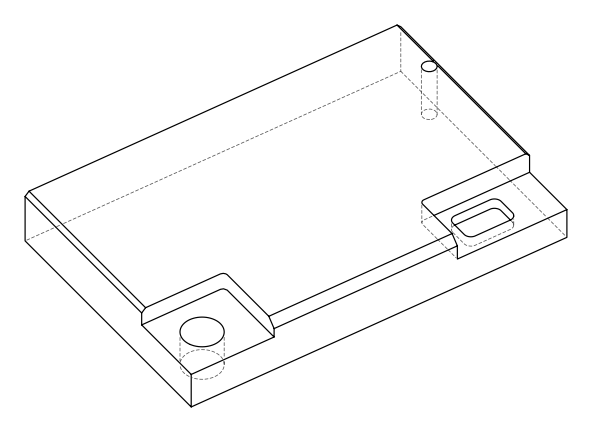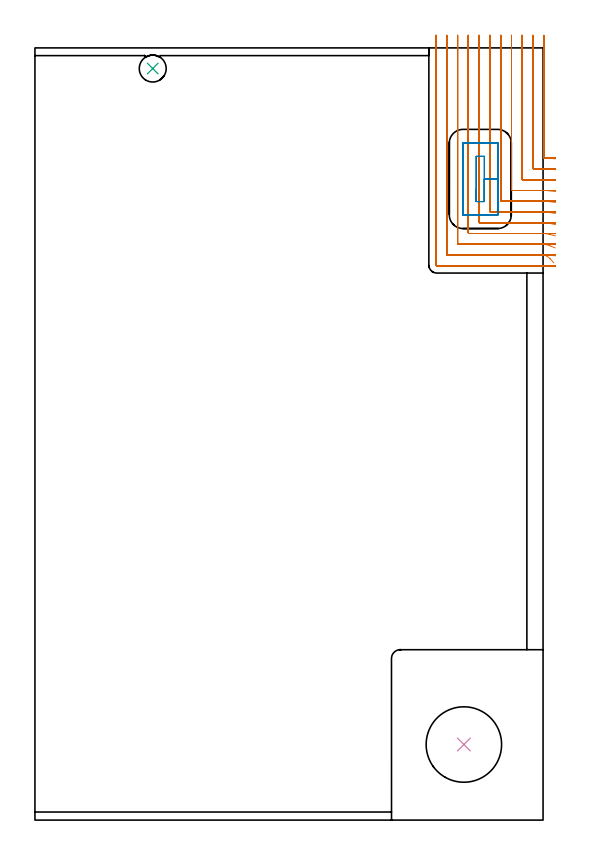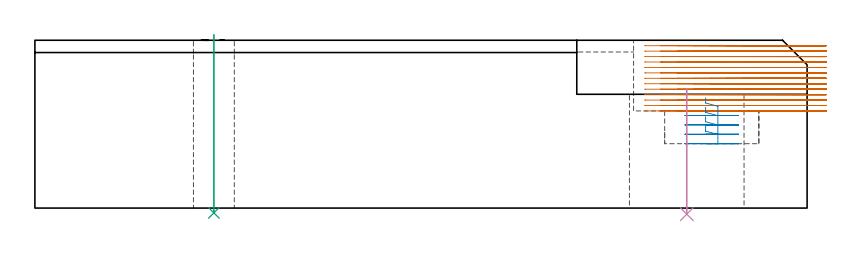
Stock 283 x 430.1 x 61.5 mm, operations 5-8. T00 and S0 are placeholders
(PLAN: 8 operations, 4 tool changes, 92.5 min)
(1 AREA_MILL | FG_CHAMFER_SURFACE | UGT0205_001 | 3.35 min | 2042 mm3)
(2 AREA_MILL_1 | FG_CHAMFER_SURFACE_1 | UGT0205_001 | 3.68 min | 2059 mm3)
(3 AREA_MILL_2 | FG_CHAMFER_SURFACE_2 | UGT0205_001 | 6.89 min | 8940 mm3)
(4 MILL_CORNER_NOTCH_RECTANGULAR | CORNER_NOTCH_RECTANGULAR | NXT0201_009 | Follow Part, ap 2, ae 75% | 33.81 min | 158242 mm3)
(5 MILL_CORNER_NOTCH_RECTANGULAR_1 | CORNER_NOTCH_RECTANGULAR_1 | NXT0201_009 | Follow Part, ap 2, ae 75% | 42.46 min | 206239 mm3)
(6 MILL_RECTANGULAR_POCKET | POCKET_RECTANGULAR_STRAIGHT | UGT0201_133 | Follow Part, ap 3.75, ae 75% | 1.91 min | 22259 mm3)
(7 INDEXABLE_INSERT_DRILL_THROUGH_HOLE_FROM_SOLID | STEP1HOLE | NXT0302_001 | 0.26 min | 10849 mm3)
(8 INDEXABLE_INSERT_DRILL_THROUGH_HOLE_FROM_SOLID_1 | STEP1HOLE_1 | NXT0302_036 | 0.19 min | 57742 mm3)
(TOOL UGT0205_001 | Chamfer Mill 20 x 3 x 45 deg. | D20 FL50 Z2)
(TOOL NXT0201_009 | ENDMILL 8mm [2P460-0800-NA 1630] | D8 FL26 Z6)
(TOOL UGT0201_133 | Carbide End Mill 15.0 | D15 FL30 Z4)
(TOOL NXT0302_001 | Index. Insert Drill 15mm [880-D1500L20-05] | D15 PA176 FL75 Z2)
(TOOL NXT0302_036 | Index. Insert Drill 42mm [880-D4200L50-05] | D42 PA176 FL210 Z2)
(OP 5 MILL_CORNER_NOTCH_RECTANGULAR_1)
G17 G21 G94 G90
T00 M6
G54
G17 G0 G90 X283.4 Y437.08 S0 M3
G43 Z71.5 H1
Z59.508
G94 G1 Y434.08 F250.
Y369.08 F500.
G3 X283.786 Y368.685 R0.4
G2 X287. Y368.528 R60.
G1 X289.991 Y368.3 F250.
G0 Z71.5
X277.4 Y437.1
Z59.508
G1 Y434.1
Y363.095 F500.
G3 X277.795 Y362.7 R0.4
G1 X282.455
G2 X287. Y362.508 R54.
G1 X289.989 Y362.256 F250.
G0 Z71.5
X271.4 Y437.1
Z59.508
G1 Y434.1
Y357.096 F500.
G3 X271.796 Y356.7 R0.4
G1 X282.455
G2 X287. Y356.484 R48.
G1 X289.987 Y356.2 F250.
G0 Z71.5
X265.4 Y437.1
Z59.508
G1 Y434.1
Y351.096 F500.
G3 X265.796 Y350.7 R0.4
G1 X282.455
G2 X287. Y350.453 R42.
G1 X289.982 Y350.129 F250.
G0 Z71.5
X259.4 Y437.1
Z59.508
G1 Y434.1
Y345.096 F500.
G3 X259.796 Y344.7 R0.4
G1 X282.455
G2 X287. Y344.412 R36.
G1 X289.976 Y344.033 F250.
G0 Z71.5
X253.4 Y437.1
Z59.508
G1 Y434.1
Y339.096 F500.
G3 X253.796 Y338.7 R0.4
G1 X282.455
G2 X287. Y338.354 R30.
G1 X289.965 Y337.899 F250.
G0 Z71.5
X247.4 Y437.1
Z59.508
G1 Y434.1
Y333.096 F500.
G3 X247.796 Y332.7 R0.4
G1 X282.455
G2 X287. Y332.266 R24.
G1 X289.946 Y331.698 F250.
G0 Z71.5
X241.4 Y437.1
Z59.508
G1 Y434.1
Y327.097 F500.
G3 X241.797 Y326.7 R0.4
G1 X282.455
G2 X287. Y326.117 R18.
G1 X289.903 Y325.359 F250.
G0 Z71.5
X235.4 Y437.1
Z59.508
G1 Y434.1
Y321.097 F500.
G3 X235.797 Y320.7 R0.4
G1 X282.455
G2 X287. Y319.806 R12.
G1 X289.777 Y318.67 F250.
G0 Z71.5
X229.4 Y437.1
Z59.508
G1 Y434.1
Y315.097 F500.
G3 X229.797 Y314.7 R0.4
G1 X282.455
G2 X286.975 Y312.646 R6.
G1 X288.948 Y310.386 F250.
G0 Z71.5
X223.4 Y437.1
Z59.508
G1 Y434.1
Y309.097 F500.
G3 X223.797 Y308.7 R0.4
G1 X282.455
X285.455 F250.
G0 Z71.5
X283.4 Y437.08
Z57.515
G1 Y434.08
Y369.095 F500.
G3 X283.795 Y368.7 R0.4
G1 X286.226
G2 X287. Y368.695 R60.
G1 X290. Y368.656 F250.
G0 Z71.5
X277.4 Y437.1
Z57.515
G1 Y434.1
Y363.095 F500.
G3 X277.795 Y362.7 R0.4
G1 X286.226
G2 X287. Y362.694 R54.
G1 X290. Y362.651 F250.
G0 Z71.5
X271.4 Y437.1
Z57.515
G1 Y434.1
Y357.095 F500.
G3 X271.795 Y356.7 R0.4
G1 X286.226
G2 X287. Y356.694 R48.
G1 X290. Y356.645 F250.
G0 Z71.5
X265.4 Y437.1
Z57.515
G1 Y434.1
Y351.096 F500.
G3 X265.796 Y350.7 R0.4
G1 X286.226
G2 X287. Y350.693 R42.
G1 X289.999 Y350.638 F250.
G0 Z71.5
X259.4 Y437.1
Z57.515
G1 Y434.1
Y345.096 F500.
G3 X259.796 Y344.7 R0.4
G1 X286.226
G2 X287. Y344.692 R36.
G1 X289.999 Y344.627 F250.
G0 Z71.5
X253.4 Y437.1
Z57.515
G1 Y434.1
Y339.096 F500.
G3 X253.796 Y338.7 R0.4
G1 X286.226
G2 X287. Y338.69 R30.
G1 X289.999 Y338.613 F250.
G0 Z71.5
X247.4 Y437.1
Z57.515
G1 Y434.1
Y333.096 F500.
G3 X247.796 Y332.7 R0.4
G1 X286.226
G2 X287. Y332.688 R24.
G1 X289.998 Y332.591 F250.
G0 Z71.5
X241.4 Y437.1
Z57.515
G1 Y434.1
Y327.096 F500.
G3 X241.796 Y326.7 R0.4
G1 X286.226
G2 X287. Y326.683 R18.
G1 X289.997 Y326.554 F250.
G0 Z71.5
X235.4 Y437.1
Z57.515
G1 Y434.1
Y321.097 F500.
G3 X235.797 Y320.7 R0.4
G1 X286.226
G2 X287. Y320.675 R12.
G1 X289.994 Y320.481 F250.
G0 Z71.5
X229.4 Y437.1
Z57.515
G1 Y434.1
Y315.097 F500.
G3 X229.797 Y314.7 R0.4
G1 X286.226
G2 X287. Y314.65 R6.
G1 X289.975 Y314.263 F250.
G0 Z71.5
X223.4 Y437.1
Z57.515
G1 Y434.1
Y309.097 F500.
G3 X223.797 Y308.7 R0.4
G1 X286.226
X289.226 F250.
G0 Z71.5
X283.4 Y437.08
Z55.523
G1 Y434.08
Y369.095 F500.
G3 X283.795 Y368.7 R0.4
G1 X287.
X290. F250.
G0 Z71.5
X277.4 Y437.1
Z55.523
G1 Y434.1
Y363.095 F500.
G3 X277.795 Y362.7 R0.4
G1 X283.795
X287.
X290. F250.
G0 Z71.5
X271.4 Y437.1
Z55.523
G1 Y434.1
Y357.095 F500.
G3 X271.795 Y356.7 R0.4
G1 X277.795
X287.
X290. Y356.699 F250.
G0 Z71.5
X265.4 Y437.1
Z55.523
G1 Y434.1
Y351.096 F500.
G3 X265.796 Y350.7 R0.4
G1 X271.795
X287.
X290. Y350.699 F250.
G0 Z71.5
X259.4 Y437.1
Z55.523
G1 Y434.1
Y345.096 F500.
G3 X259.796 Y344.7 R0.4
G1 X265.796
X287.
X290. Y344.699 F250.
G0 Z71.5
X253.4 Y437.1
Z55.523
G1 Y434.1
Y339.096 F500.
G3 X253.796 Y338.7 R0.4
G1 X259.796
X287.
X290. Y338.699 F250.
G0 Z71.5
X247.4 Y437.1
Z55.523
G1 Y434.1
Y333.096 F500.
G3 X247.796 Y332.7 R0.4
G1 X253.796
X287.
X290. Y332.699 F250.
G0 Z71.5
X241.4 Y437.1
Z55.523
G1 Y434.1
Y327.096 F500.
G3 X241.796 Y326.7 R0.4
G1 X247.796
X287.
X290. Y326.699 F250.
G0 Z71.5
X235.4 Y437.1
Z55.523
G1 Y434.1
Y321.097 F500.
G3 X235.797 Y320.7 R0.4
G1 X241.796
X287.
X290. Y320.698 F250.
G0 Z71.5
X229.4 Y437.1
Z55.523
G1 Y434.1
Y315.097 F500.
G3 X229.797 Y314.7 R0.4
G1 X235.797
X287.
X290. Y314.696 F250.
G0 Z71.5
X223.4 Y437.1
Z55.523
G1 Y434.1
Y309.097 F500.
G3 X223.797 Y308.7 R0.4
G1 X286.991
X289.991 F250.
G0 Z71.5
X283.4 Y437.08
Z53.531
G1 Y434.08
Y369.095 F500.
G3 X283.795 Y368.7 R0.4
G1 X287.
X290. F250.
G0 Z71.5
X277.4 Y437.1
Z53.531
G1 Y434.1
Y363.095 F500.
G3 X277.795 Y362.7 R0.4
G1 X287.
X290. F250.
G0 Z71.5
X271.4 Y437.1
Z53.531
G1 Y434.1
Y357.095 F500.
G3 X271.795 Y356.7 R0.4
G1 X287.
X290. F250.
G0 Z71.5
X265.4 Y437.1
Z53.531
G1 Y434.1
Y351.096 F500.
G3 X265.796 Y350.7 R0.4
G1 X287.
X290. F250.
G0 Z71.5
X259.4 Y437.1
Z53.531
G1 Y434.1
Y345.096 F500.
G3 X259.796 Y344.7 R0.4
G1 X287.
X290. F250.
G0 Z71.5
X253.4 Y437.1
Z53.531
G1 Y434.1
Y339.096 F500.
G3 X253.796 Y338.7 R0.4
G1 X287.
X290. F250.
G0 Z71.5
X247.4 Y437.1
Z53.531
G1 Y434.1
Y333.096 F500.
G3 X247.796 Y332.7 R0.4
G1 X287.
X290. F250.
G0 Z71.5
X241.4 Y437.1
Z53.531
G1 Y434.1
Y327.096 F500.
G3 X241.796 Y326.7 R0.4
G1 X287.
X290. F250.
G0 Z71.5
X235.4 Y437.1
Z53.531
G1 Y434.1
Y321.097 F500.
G3 X235.797 Y320.7 R0.4
G1 X287.
X290. F250.
G0 Z71.5
X229.4 Y437.1
Z53.531
G1 Y434.1
Y315.097 F500.
G3 X229.797 Y314.7 R0.4
G1 X287.
X290. F250.
G0 Z71.5
X223.4 Y437.1
Z53.531
G1 Y434.1
Y309.097 F500.
G3 X223.797 Y308.7 R0.4
G1 X287.
X290. F250.
G0 Z71.5
X283.4 Y437.08
Z51.538
G1 Y434.08
Y369.095 F500.
G3 X283.795 Y368.7 R0.4
G1 X287.
X290. F250.
G0 Z71.5
X277.4 Y437.1
Z51.538
G1 Y434.1
Y363.095 F500.
G3 X277.795 Y362.7 R0.4
G1 X287.
X290. F250.
G0 Z71.5
X271.4 Y437.1
Z51.538
G1 Y434.1
Y357.095 F500.
G3 X271.795 Y356.7 R0.4
G1 X287.
X290. F250.
G0 Z71.5
X265.4 Y437.1
Z51.538
G1 Y434.1
Y351.096 F500.
G3 X265.796 Y350.7 R0.4
G1 X287.
X290. F250.
G0 Z71.5
X259.4 Y437.1
Z51.538
G1 Y434.1
Y345.096 F500.
G3 X259.796 Y344.7 R0.4
G1 X287.
X290. F250.
G0 Z71.5
X253.4 Y437.1
Z51.538
G1 Y434.1
Y339.096 F500.
G3 X253.796 Y338.7 R0.4
G1 X287.
X290. F250.
G0 Z71.5
X247.4 Y437.1
Z51.538
G1 Y434.1
Y333.096 F500.
G3 X247.796 Y332.7 R0.4
G1 X287.
X290. F250.
G0 Z71.5
X241.4 Y437.1
Z51.538
G1 Y434.1
Y327.096 F500.
G3 X241.796 Y326.7 R0.4
G1 X287.
X290. F250.
G0 Z71.5
X235.4 Y437.1
Z51.538
G1 Y434.1
Y321.097 F500.
G3 X235.797 Y320.7 R0.4
G1 X287.
X290. F250.
G0 Z71.5
X229.4 Y437.1
Z51.538
G1 Y434.1
Y315.097 F500.
G3 X229.797 Y314.7 R0.4
G1 X287.
X290. F250.
G0 Z71.5
X223.4 Y437.1
Z51.538
G1 Y434.1
Y309.097 F500.
G3 X223.797 Y308.7 R0.4
G1 X287.
X290. F250.
G0 Z71.5
X283.4 Y437.08
Z49.546
G1 Y434.08
Y369.095 F500.
G3 X283.795 Y368.7 R0.4
G1 X287.
X290. F250.
G0 Z71.5
X277.4 Y437.1
Z49.546
G1 Y434.1
Y363.095 F500.
G3 X277.795 Y362.7 R0.4
G1 X287.
X290. F250.
G0 Z71.5
X271.4 Y437.1
Z49.546
G1 Y434.1
Y357.095 F500.
G3 X271.795 Y356.7 R0.4
G1 X287.
X290. F250.
G0 Z71.5
X265.4 Y437.1
Z49.546
G1 Y434.1
Y351.096 F500.
G3 X265.796 Y350.7 R0.4
G1 X287.
X290. F250.
G0 Z71.5
X259.4 Y437.1
Z49.546
G1 Y434.1
Y345.096 F500.
G3 X259.796 Y344.7 R0.4
G1 X287.
X290. F250.
G0 Z71.5
X253.4 Y437.1
Z49.546
G1 Y434.1
Y339.096 F500.
G3 X253.796 Y338.7 R0.4
G1 X287.
X290. F250.
G0 Z71.5
X247.4 Y437.1
Z49.546
G1 Y434.1
Y333.096 F500.
G3 X247.796 Y332.7 R0.4
G1 X287.
X290. F250.
G0 Z71.5
X241.4 Y437.1
Z49.546
G1 Y434.1
Y327.096 F500.
G3 X241.796 Y326.7 R0.4
G1 X287.
X290. F250.
G0 Z71.5
X235.4 Y437.1
Z49.546
G1 Y434.1
Y321.097 F500.
G3 X235.797 Y320.7 R0.4
G1 X287.
X290. F250.
G0 Z71.5
X229.4 Y437.1
Z49.546
G1 Y434.1
Y315.097 F500.
G3 X229.797 Y314.7 R0.4
G1 X287.
X290. F250.
G0 Z71.5
X223.4 Y437.1
Z49.546
G1 Y434.1
Y309.097 F500.
G3 X223.797 Y308.7 R0.4
G1 X287.
X290. F250.
G0 Z71.5
X283.4 Y437.08
Z47.554
G1 Y434.08
Y369.095 F500.
G3 X283.795 Y368.7 R0.4
G1 X287.
X290. F250.
G0 Z71.5
X277.4 Y437.1
Z47.554
G1 Y434.1
Y363.095 F500.
G3 X277.795 Y362.7 R0.4
G1 X287.
X290. F250.
G0 Z71.5
X271.4 Y437.1
Z47.554
G1 Y434.1
Y357.095 F500.
G3 X271.795 Y356.7 R0.4
G1 X287.
X290. F250.
G0 Z71.5
X265.4 Y437.1
Z47.554
G1 Y434.1
Y351.096 F500.
G3 X265.796 Y350.7 R0.4
G1 X287.
X290. F250.
G0 Z71.5
X259.4 Y437.1
Z47.554
G1 Y434.1
Y345.096 F500.
G3 X259.796 Y344.7 R0.4
G1 X287.
X290. F250.
G0 Z71.5
X253.4 Y437.1
Z47.554
G1 Y434.1
Y339.096 F500.
G3 X253.796 Y338.7 R0.4
G1 X287.
X290. F250.
G0 Z71.5
X247.4 Y437.1
Z47.554
G1 Y434.1
Y333.096 F500.
G3 X247.796 Y332.7 R0.4
G1 X287.
X290. F250.
G0 Z71.5
X241.4 Y437.1
Z47.554
G1 Y434.1
Y327.096 F500.
G3 X241.796 Y326.7 R0.4
G1 X287.
X290. F250.
G0 Z71.5
X235.4 Y437.1
Z47.554
G1 Y434.1
Y321.097 F500.
G3 X235.797 Y320.7 R0.4
G1 X287.
X290. F250.
G0 Z71.5
X229.4 Y437.1
Z47.554
G1 Y434.1
Y315.097 F500.
G3 X229.797 Y314.7 R0.4
G1 X287.
X290. F250.
G0 Z71.5
X223.4 Y437.1
Z47.554
G1 Y434.1
Y309.097 F500.
G3 X223.797 Y308.7 R0.4
G1 X287.
X290. F250.
G0 Z71.5
X283.4 Y437.08
Z45.562
G1 Y434.08
Y369.095 F500.
G3 X283.795 Y368.7 R0.4
G1 X287.
X290. F250.
G0 Z71.5
X277.4 Y437.1
Z45.562
G1 Y434.1
Y363.095 F500.
G3 X277.795 Y362.7 R0.4
G1 X287.
X290. F250.
G0 Z71.5
X271.4 Y437.1
Z45.562
G1 Y434.1
Y357.095 F500.
G3 X271.795 Y356.7 R0.4
G1 X287.
X290. F250.
G0 Z71.5
X265.4 Y437.1
Z45.562
G1 Y434.1
Y351.096 F500.
G3 X265.796 Y350.7 R0.4
G1 X287.
X290. F250.
G0 Z71.5
X259.4 Y437.1
Z45.562
G1 Y434.1
Y345.096 F500.
G3 X259.796 Y344.7 R0.4
G1 X287.
X290. F250.
G0 Z71.5
X253.4 Y437.1
Z45.562
G1 Y434.1
Y339.096 F500.
G3 X253.796 Y338.7 R0.4
G1 X287.
X290. F250.
G0 Z71.5
X247.4 Y437.1
Z45.562
G1 Y434.1
Y333.096 F500.
G3 X247.796 Y332.7 R0.4
G1 X287.
X290. F250.
G0 Z71.5
X241.4 Y437.1
Z45.562
G1 Y434.1
Y327.096 F500.
G3 X241.796 Y326.7 R0.4
G1 X287.
X290. F250.
G0 Z71.5
X235.4 Y437.1
Z45.562
G1 Y434.1
Y321.097 F500.
G3 X235.797 Y320.7 R0.4
G1 X287.
X290. F250.
G0 Z71.5
X229.4 Y437.1
Z45.562
G1 Y434.1
Y315.097 F500.
G3 X229.797 Y314.7 R0.4
G1 X287.
X290. F250.
G0 Z71.5
X223.4 Y437.1
Z45.562
G1 Y434.1
Y309.097 F500.
G3 X223.797 Y308.7 R0.4
G1 X287.
X290. F250.
G0 Z71.5
X283.4 Y437.08
Z43.569
G1 Y434.08
Y369.095 F500.
G3 X283.795 Y368.7 R0.4
G1 X287.
X290. F250.
G0 Z71.5
X277.4 Y437.1
Z43.569
G1 Y434.1
Y363.095 F500.
G3 X277.795 Y362.7 R0.4
G1 X287.
X290. F250.
G0 Z71.5
X271.4 Y437.1
Z43.569
G1 Y434.1
Y357.095 F500.
G3 X271.795 Y356.7 R0.4
G1 X287.
X290. F250.
G0 Z71.5
X265.4 Y437.1
Z43.569
G1 Y434.1
Y351.096 F500.
G3 X265.796 Y350.7 R0.4
G1 X287.
X290. F250.
G0 Z71.5
X259.4 Y437.1
Z43.569
G1 Y434.1
Y345.096 F500.
G3 X259.796 Y344.7 R0.4
G1 X287.
X290. F250.
G0 Z71.5
X253.4 Y437.1
Z43.569
G1 Y434.1
Y339.096 F500.
G3 X253.796 Y338.7 R0.4
G1 X287.
X290. F250.
G0 Z71.5
X247.4 Y437.1
Z43.569
G1 Y434.1
Y333.096 F500.
G3 X247.796 Y332.7 R0.4
G1 X287.
X290. F250.
G0 Z71.5
X241.4 Y437.1
Z43.569
G1 Y434.1
Y327.096 F500.
G3 X241.796 Y326.7 R0.4
G1 X287.
X290. F250.
G0 Z71.5
X235.4 Y437.1
Z43.569
G1 Y434.1
Y321.097 F500.
G3 X235.797 Y320.7 R0.4
G1 X287.
X290. F250.
G0 Z71.5
X229.4 Y437.1
Z43.569
G1 Y434.1
Y315.097 F500.
G3 X229.797 Y314.7 R0.4
G1 X287.
X290. F250.
G0 Z71.5
X223.4 Y437.1
Z43.569
G1 Y434.1
Y309.097 F500.
G3 X223.797 Y308.7 R0.4
G1 X287.
X290. F250.
G0 Z71.5
X283.4 Y437.08
Z41.577
G1 Y434.08
Y369.095 F500.
G3 X283.795 Y368.7 R0.4
G1 X287.
X290. F250.
G0 Z71.5
X277.4 Y437.1
Z41.577
G1 Y434.1
Y363.095 F500.
G3 X277.795 Y362.7 R0.4
G1 X287.
X290. F250.
G0 Z71.5
X271.4 Y437.1
Z41.577
G1 Y434.1
Y357.095 F500.
G3 X271.795 Y356.7 R0.4
G1 X287.
X290. F250.
G0 Z71.5
X265.4 Y437.1
Z41.577
G1 Y434.1
Y351.096 F500.
G3 X265.796 Y350.7 R0.4
G1 X287.
X290. F250.
G0 Z71.5
X259.4 Y437.1
Z41.577
G1 Y434.1
Y345.096 F500.
G3 X259.796 Y344.7 R0.4
G1 X287.
X290. F250.
G0 Z71.5
X253.4 Y437.1
Z41.577
G1 Y434.1
Y339.096 F500.
G3 X253.796 Y338.7 R0.4
G1 X287.
X290. F250.
G0 Z71.5
X247.4 Y437.1
Z41.577
G1 Y434.1
Y333.096 F500.
G3 X247.796 Y332.7 R0.4
G1 X287.
X290. F250.
G0 Z71.5
X241.4 Y437.1
Z41.577
G1 Y434.1
Y327.096 F500.
G3 X241.796 Y326.7 R0.4
G1 X287.
X290. F250.
G0 Z71.5
X235.4 Y437.1
Z41.577
G1 Y434.1
Y321.097 F500.
G3 X235.797 Y320.7 R0.4
G1 X287.
X290. F250.
G0 Z71.5
X229.4 Y437.1
Z41.577
G1 Y434.1
Y315.097 F500.
G3 X229.797 Y314.7 R0.4
G1 X287.
X290. F250.
G0 Z71.5
X223.4 Y437.1
Z41.577
G1 Y434.1
Y309.097 F500.
G3 X223.797 Y308.7 R0.4
G1 X287.
X290. F250.
G0 Z71.5
X283.4 Y437.08
Z39.585
G1 Y434.08
Y369.095 F500.
G3 X283.795 Y368.7 R0.4
G1 X287.
X290. F250.
G0 Z71.5
X277.4 Y437.1
Z39.585
G1 Y434.1
Y363.095 F500.
G3 X277.795 Y362.7 R0.4
G1 X287.
X290. F250.
G0 Z71.5
X271.4 Y437.1
Z39.585
G1 Y434.1
Y357.095 F500.
G3 X271.795 Y356.7 R0.4
G1 X287.
X290. F250.
G0 Z71.5
X265.4 Y437.1
Z39.585
G1 Y434.1
Y351.096 F500.
G3 X265.796 Y350.7 R0.4
G1 X287.
X290. F250.
G0 Z71.5
X259.4 Y437.1
Z39.585
G1 Y434.1
Y345.096 F500.
G3 X259.796 Y344.7 R0.4
G1 X287.
X290. F250.
G0 Z71.5
X253.4 Y437.1
Z39.585
G1 Y434.1
Y339.096 F500.
G3 X253.796 Y338.7 R0.4
G1 X287.
X290. F250.
G0 Z71.5
X247.4 Y437.1
Z39.585
G1 Y434.1
Y333.096 F500.
G3 X247.796 Y332.7 R0.4
G1 X287.
X290. F250.
G0 Z71.5
X241.4 Y437.1
Z39.585
G1 Y434.1
Y327.096 F500.
G3 X241.796 Y326.7 R0.4
G1 X287.
X290. F250.
G0 Z71.5
X235.4 Y437.1
Z39.585
G1 Y434.1
Y321.097 F500.
G3 X235.797 Y320.7 R0.4
G1 X287.
X290. F250.
G0 Z71.5
X229.4 Y437.1
Z39.585
G1 Y434.1
Y315.097 F500.
G3 X229.797 Y314.7 R0.4
G1 X287.
X290. F250.
G0 Z71.5
X223.4 Y437.1
Z39.585
G1 Y434.1
Y309.097 F500.
G3 X223.797 Y308.7 R0.4
G1 X287.
X290. F250.
G0 Z71.5
X283.4 Y437.08
Z37.592
G1 Y434.08
Y369.095 F500.
G3 X283.795 Y368.7 R0.4
G1 X287.
X290. F250.
G0 Z71.5
X277.4 Y437.1
Z37.592
G1 Y434.1
Y363.095 F500.
G3 X277.795 Y362.7 R0.4
G1 X287.
X290. F250.
G0 Z71.5
X271.4 Y437.1
Z37.592
G1 Y434.1
Y357.095 F500.
G3 X271.795 Y356.7 R0.4
G1 X287.
X290. F250.
G0 Z71.5
X265.4 Y437.1
Z37.592
G1 Y434.1
Y351.096 F500.
G3 X265.796 Y350.7 R0.4
G1 X287.
X290. F250.
G0 Z71.5
X259.4 Y437.1
Z37.592
G1 Y434.1
Y345.096 F500.
G3 X259.796 Y344.7 R0.4
G1 X287.
X290. F250.
G0 Z71.5
X253.4 Y437.1
Z37.592
G1 Y434.1
Y339.096 F500.
G3 X253.796 Y338.7 R0.4
G1 X287.
X290. F250.
G0 Z71.5
X247.4 Y437.1
Z37.592
G1 Y434.1
Y333.096 F500.
G3 X247.796 Y332.7 R0.4
G1 X287.
X290. F250.
G0 Z71.5
X241.4 Y437.1
Z37.592
G1 Y434.1
Y327.096 F500.
G3 X241.796 Y326.7 R0.4
G1 X287.
X290. F250.
G0 Z71.5
X235.4 Y437.1
Z37.592
G1 Y434.1
Y321.097 F500.
G3 X235.797 Y320.7 R0.4
G1 X287.
X290. F250.
G0 Z71.5
X229.4 Y437.1
Z37.592
G1 Y434.1
Y315.097 F500.
G3 X229.797 Y314.7 R0.4
G1 X287.
X290. F250.
G0 Z71.5
X223.4 Y437.1
Z37.592
G1 Y434.1
Y309.097 F500.
G3 X223.797 Y308.7 R0.4
G1 X287.
X290. F250.
G0 Z71.5
X283.4 Y437.08
Z35.6
G1 Y434.08
Y369.095 F500.
G3 X283.795 Y368.7 R0.4
G1 X287.
X290. F250.
G0 Z71.5
X277.4 Y437.1
Z35.6
G1 Y434.1
Y363.095 F500.
G3 X277.795 Y362.7 R0.4
G1 X287.
X290. F250.
G0 Z71.5
X271.4 Y437.1
Z35.6
G1 Y434.1
Y357.095 F500.
G3 X271.795 Y356.7 R0.4
G1 X287.
X290. F250.
G0 Z71.5
X265.4 Y437.1
Z35.6
G1 Y434.1
Y351.096 F500.
G3 X265.796 Y350.7 R0.4
G1 X287.
X290. F250.
G0 Z71.5
X259.4 Y437.1
Z35.6
G1 Y434.1
Y345.096 F500.
G3 X259.796 Y344.7 R0.4
G1 X287.
X290. F250.
G0 Z71.5
X253.4 Y437.1
Z35.6
G1 Y434.1
Y339.096 F500.
G3 X253.796 Y338.7 R0.4
G1 X287.
X290. F250.
G0 Z71.5
X247.4 Y437.1
Z35.6
G1 Y434.1
Y333.096 F500.
G3 X247.796 Y332.7 R0.4
G1 X287.
X290. F250.
G0 Z71.5
X241.4 Y437.1
Z35.6
G1 Y434.1
Y327.096 F500.
G3 X241.796 Y326.7 R0.4
G1 X287.
X290. F250.
G0 Z71.5
X235.4 Y437.1
Z35.6
G1 Y434.1
Y321.097 F500.
G3 X235.797 Y320.7 R0.4
G1 X287.
X290. F250.
G0 Z71.5
X229.4 Y437.1
Z35.6
G1 Y434.1
Y315.097 F500.
G3 X229.797 Y314.7 R0.4
G1 X287.
X290. F250.
G0 Z71.5
X223.4 Y437.1
Z35.6
G1 Y434.1
Y309.097 F500.
G3 X223.797 Y308.7 R0.4
G1 X287.
X290. F250.
G0 Z71.5
M5
M2
(OP 6 MILL_RECTANGULAR_POCKET)
G17 G21 G94 G90
T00 M6
G54
G17 G0 G90 X245.8 Y351.455 S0 M3
G43 Z71.5 H0
Z40.382
G94 G1 Y344.5 Z38.518 F250.
X250.3 Z37.312
Y357.1 Z33.936
Y369.7 F500.
X245.8
Y344.5
X250.3
Y357.1
X257.8
Y377.1
X257.795 Y377.155
X257.755 Y377.195
X257.7 Y377.2
X238.4
X238.345 Y377.195
X238.305 Y377.155
X238.3 Y377.1
Y337.1
X238.305 Y337.045
X238.345 Y337.005
X238.4 Y337.
X257.7
X257.755 Y337.005
X257.795 Y337.045
X257.8 Y337.1
Y357.1
Y358.1
G0 X245.8 Y351.455 Z36.936
G1 Y344.5 Z35.073 F250.
X250.3 Z33.867
Y357.1 Z30.491
Y369.7 F500.
X245.8
Y344.5
X250.3
Y357.1
X257.8
Y377.1
X257.795 Y377.155
X257.755 Y377.195
X257.7 Y377.2
X238.4
X238.345 Y377.195
X238.305 Y377.155
X238.3 Y377.1
Y337.1
X238.305 Y337.045
X238.345 Y337.005
X238.4 Y337.
X257.7
X257.755 Y337.005
X257.795 Y337.045
X257.8 Y337.1
Y357.1
Y358.1
G0 X245.8 Y351.455 Z33.491
G1 Y344.5 Z31.627 F250.
X250.3 Z30.422
Y357.1 Z27.045
Y369.7 F500.
X245.8
Y344.5
X250.3
Y357.1
X257.8
Y377.1
X257.795 Y377.155
X257.755 Y377.195
X257.7 Y377.2
X238.4
X238.345 Y377.195
X238.305 Y377.155
X238.3 Y377.1
Y337.1
X238.305 Y337.045
X238.345 Y337.005
X238.4 Y337.
X257.7
X257.755 Y337.005
X257.795 Y337.045
X257.8 Y337.1
Y357.1
Y358.1
G0 X245.8 Y351.455 Z30.045
G1 Y344.5 Z28.182 F250.
X250.3 Z26.976
Y357.1 Z23.6
Y369.7 F500.
X245.8
Y344.5
X250.3
Y357.1
X257.8
Y377.1
X257.795 Y377.155
X257.755 Y377.195
X257.7 Y377.2
X238.4
X238.345 Y377.195
X238.305 Y377.155
X238.3 Y377.1
Y337.1
X238.305 Y337.045
X238.345 Y337.005
X238.4 Y337.
X257.7
X257.755 Y337.005
X257.795 Y337.045
X257.8 Y337.1
Y357.1
Y358.1
G0 Z71.5
M5
M2
(OP 7 INDEXABLE_INSERT_DRILL_THROUGH_HOLE_FROM_SOLID)
G17 G21 G94 G90
T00 M6
G54
G17 G0 G90 X65.6 Y418.6 S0 M3
G43 Z71.5 H1
G94 G81 G98 Z-1.762 F250. R63.5
G80
M5
M2
(OP 8 INDEXABLE_INSERT_DRILL_THROUGH_HOLE_FROM_SOLID_1)
G17 G21 G94 G90
T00 M6
G54
G17 G0 G90 X238.9 Y42.1 S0 M3
G43 Z71.5 H1
G94 G81 G98 Z-2.233 F250. R43.7
G80
M5
M2
